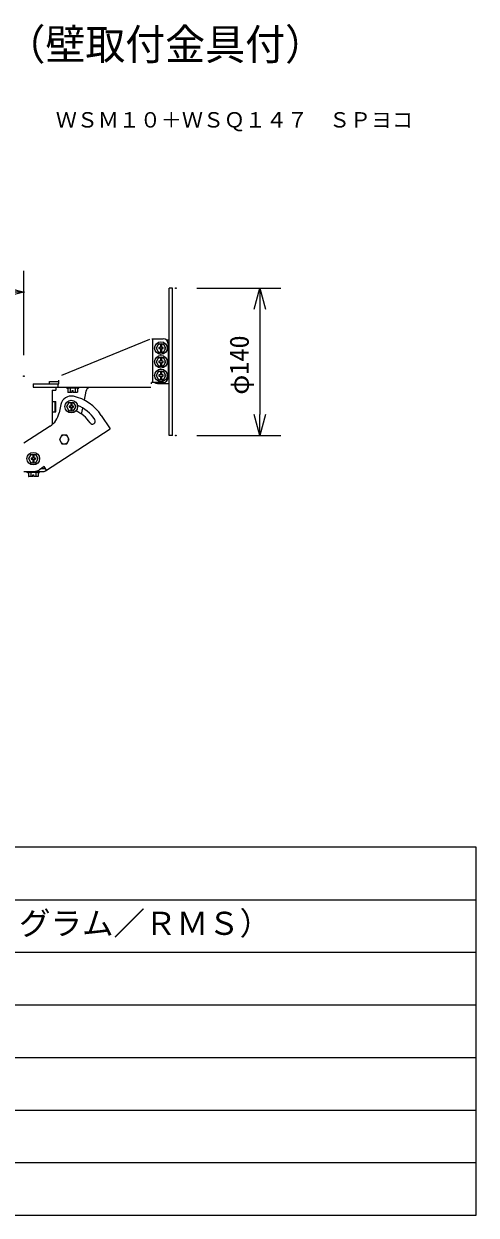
# Model space of a CAD drawing. Units: millimetres, scale not verified. Extents: x -62 to 63, y -56 to 57.
# Drawn here: x 19.5 to 62.5, y -56.5 to 56.8 of the extents above; entities that cross this region are included whole.
import ezdxf
from ezdxf.enums import TextEntityAlignment as Align

# ---------------------------------------------------------------- set-up
doc = ezdxf.new("R2010")
doc.units = ezdxf.units.MM
doc.header["$LTSCALE"] = 0.125
doc.header["$PDMODE"] = 32
doc.header["$PDSIZE"] = 0.0625
for name, color, linetype, lineweight in [('0-0_0', 7, 'Continuous', 25), ('0-1_WAKU', 1, 'Continuous', 18), ('0-4_GAIKEI', 1, 'Continuous', 18), ('0-5_SUNPO', 7, 'Continuous', 25)]:
    doc.layers.add(name, color=color, linetype=linetype, lineweight=lineweight)
for name, color, linetype in [('0-2_MOJI1', 7, 'Continuous'), ('0-3_TOUROKU', 7, 'Continuous'), ('0-6_DEFPOINTS', 7, 'Continuous')]:
    doc.layers.add(name, color=color, linetype=linetype)
doc.styles.add('ＭＳ ゴシック', font='')
doc.styles.get('ＭＳ ゴシック').set_extended_font_data('MS Gothic')

# ---------------------------------------------------------------- blocks, each defined once
blk = doc.blocks.new('_OPEN30')
at = {"layer": '0-0_0'}
blk.add_line((0, 0), (-1, 0), dxfattribs=at)
blk.add_lwpolyline([(-1, 0.26795), (0, 0), (-1, -0.26795)], dxfattribs=at)
blk = doc.blocks.new('D8')
at = {"layer": '0-5_SUNPO'}
for p, q in [((35.5895, 29.5977), (43.5895, 29.5977)), ((41.5895, 27.5977), (41.5895, 17.5977)), ((35.5895, 15.5977), (43.5895, 15.5977))]:
    blk.add_line(p, q, dxfattribs=at)
at = {"layer": '0-6_DEFPOINTS'}
for p in [(33.5895, 29.5977), (33.5895, 15.5977), (41.5895, 15.5977)]:
    blk.add_point(p, dxfattribs=at)
at = {"layer": '0-5_SUNPO', "xscale": 2, "yscale": 2}
for p, rotation in [((41.5895, 29.5977), 90), ((41.5895, 15.5977), 270)]:
    blk.add_blockref('_OPEN30', p, dxfattribs=dict(at, rotation=rotation))
at = {"layer": '0-5_SUNPO', "style": 'ＭＳ ゴシック'}
blk.add_text('φ140', height=1.833, rotation=90, dxfattribs=at).set_placement((41.0895, 19.4727), align=Align.BOTTOM_LEFT)
blk = doc.blocks.new('D5')
at = {"layer": '0-5_SUNPO'}
for p, q in [((2.9271, 23.235), (2.9271, 31.235)), ((19.1271, 23.235), (19.1271, 31.235)), ((4.9271, 29.235), (17.1271, 29.235))]:
    blk.add_line(p, q, dxfattribs=at)
at = {"layer": '0-6_DEFPOINTS'}
for p in [(19.1271, 29.235), (2.9271, 21.235), (19.1271, 21.235)]:
    blk.add_point(p, dxfattribs=at)
at = {"layer": '0-5_SUNPO', "xscale": 2, "yscale": 2, "rotation": 180}
blk.add_blockref('_OPEN30', (2.9271, 29.235), dxfattribs=at)
at = {"layer": '0-5_SUNPO', "xscale": 2, "yscale": 2}
blk.add_blockref('_OPEN30', (19.1271, 29.235), dxfattribs=at)
at = {"layer": '0-5_SUNPO', "style": 'ＭＳ ゴシック'}
blk.add_text('162', height=1.833, dxfattribs=at).set_placement((9.1521, 29.735), align=Align.BOTTOM_LEFT)

msp = doc.modelspace()

# ---------------------------------------------------------------- linework, layer by layer
at = {"layer": '0-1_WAKU', "color": 4}
for p, q in [((62.5083, -21.4914), (-62.4917, -21.4914)), ((62.5083, -56.4914), (62.5083, -21.4914)), ((-62.4917, -56.4914), (62.5083, -56.4914))]:
    msp.add_line(p, q, dxfattribs=at)
at = {"layer": '0-1_WAKU'}
for p, q in [((-62.4917, -26.4914), (62.5083, -26.4914)), ((-62.4917, -31.4914), (62.5083, -31.4914)), ((-62.4917, -36.4914), (62.5083, -36.4914)), ((-62.4917, -41.4914), (62.5083, -41.4914)), ((-62.4917, -46.4914), (62.5083, -46.4914)), ((-62.4917, -51.4914), (62.5083, -51.4914))]:
    msp.add_line(p, q, dxfattribs=at)
at = {"layer": '0-4_GAIKEI', "color": 7}
for p, q in [((33.2903, 17.6688), (33.2903, 31.6688)), ((33.6103, 31.6688), (33.2903, 31.6688)), ((33.6103, 17.6688), (33.6103, 31.6688)), ((23.0927, 23.3845), (31.4515, 26.823)), ((31.632, 26.8588), (32.7103, 26.8588)), ((31.7103, 26.8588), (31.7103, 22.7088)), ((33.2903, 26.7188), (33.0565, 26.7188)), ((33.2103, 26.3588), (33.2103, 23.2088)), ((21.9103, 22.8088), (22.7871, 22.8088)), ((21.9103, 22.5788), (21.9103, 22.8088)), ((22.7871, 22.5788), (22.7871, 22.9203)), ((32.7103, 22.7088), (31.6131, 22.7088)), ((31.6131, 22.5788), (31.6131, 22.7088)), ((33.2903, 22.8142), (33.2838, 22.8142)), ((33.2838, 18.9494), (33.2838, 22.8142)), ((20.3603, 22.5788), (22.7871, 22.5788)), ((20.3603, 22.5788), (20.3603, 22.2588)), ((20.3603, 22.2588), (31.5384, 22.2588)), ((22.1703, 21.9788), (22.5203, 21.9788)), ((22.1703, 21.9788), (22.1703, 18.7097)), ((22.5203, 22.2588), (22.5203, 21.9788)), ((22.745, 22.2588), (22.745, 22.5788)), ((25.2288, 21.014), (25.4103, 21.8678)), ((25.4103, 21.8678), (25.4103, 21.9045)), ((25.4982, 22.1166), (25.6125, 22.2309)), ((32.1703, 22.6188), (33.2838, 22.6188)), ((22.9975, 20.6168), (22.8258, 19.8088)), ((26.8327, 19.5663), (27.666, 18.2831)), ((21.9587, 18.5473), (19.4657, 16.9283)), ((21.5109, 14.2859), (27.666, 18.2831)), ((33.2903, 18.9494), (33.2838, 18.9494)), ((33.6103, 17.6688), (33.2903, 17.6688)), ((19.4603, 14.2488), (21.3856, 14.2488))]:
    msp.add_line(p, q, dxfattribs=at)
at = {"layer": '0-4_GAIKEI'}
for p, q in [((32.2794, 26.3688), (32.0484, 25.9688)), ((32.2794, 26.3688), (32.7413, 26.3688)), ((32.4603, 26.3688), (32.4603, 26.0188)), ((32.5603, 26.3688), (32.5603, 26.0188)), ((32.9722, 25.9688), (32.7413, 26.3688)), ((32.0484, 25.9688), (32.2794, 25.5688)), ((32.2794, 25.0688), (32.0484, 24.6688)), ((32.2794, 25.5688), (32.7413, 25.5688)), ((32.2794, 25.0688), (32.7413, 25.0688)), ((32.4603, 26.0188), (32.3103, 26.0188)), ((32.3103, 26.0188), (32.3103, 25.9188)), ((32.3103, 25.9188), (32.4603, 25.9188)), ((32.4603, 25.9188), (32.4603, 25.5688)), ((32.4603, 25.0688), (32.4603, 24.7188)), ((32.7103, 26.0188), (32.5603, 26.0188)), ((32.5603, 25.9188), (32.7103, 25.9188)), ((32.5603, 25.9188), (32.5603, 25.5688)), ((32.5603, 25.0688), (32.5603, 24.7188)), ((32.7103, 25.9188), (32.7103, 26.0188)), ((32.7413, 25.5688), (32.9722, 25.9688)), ((32.9722, 24.6688), (32.7413, 25.0688)), ((32.0484, 24.6688), (32.2794, 24.2688)), ((32.2794, 24.2688), (32.7413, 24.2688)), ((32.4603, 24.7188), (32.3103, 24.7188)), ((32.3103, 24.7188), (32.3103, 24.6188)), ((32.3103, 24.6188), (32.4603, 24.6188)), ((32.4603, 24.6188), (32.4603, 24.2688)), ((32.7103, 24.7188), (32.5603, 24.7188)), ((32.5603, 24.6188), (32.7103, 24.6188)), ((32.5603, 24.6188), (32.5603, 24.2688)), ((32.7103, 24.6188), (32.7103, 24.7188)), ((32.7413, 24.2688), (32.9722, 24.6688)), ((32.2794, 23.7688), (32.0484, 23.3688)), ((32.0484, 23.3688), (32.2794, 22.9688)), ((32.2794, 23.7688), (32.7413, 23.7688)), ((32.2794, 22.9688), (32.7413, 22.9688)), ((32.4603, 23.4188), (32.3103, 23.4188)), ((32.3103, 23.4188), (32.3103, 23.3188)), ((32.3103, 23.3188), (32.4603, 23.3188)), ((32.4603, 23.7688), (32.4603, 23.4188)), ((32.4603, 23.3188), (32.4603, 22.9688)), ((32.5603, 23.7688), (32.5603, 23.4188)), ((32.7103, 23.4188), (32.5603, 23.4188)), ((32.5603, 23.3188), (32.7103, 23.3188)), ((32.5603, 23.3188), (32.5603, 22.9688)), ((32.7103, 23.3188), (32.7103, 23.4188)), ((32.9722, 23.3688), (32.7413, 23.7688)), ((32.7413, 22.9688), (32.9722, 23.3688)), ((23.5103, 22.2588), (23.5103, 22.1888)), ((23.5103, 22.1888), (24.7103, 22.1888)), ((23.6484, 22.099), (23.5103, 22.1888)), ((23.6484, 22.099), (23.6484, 21.777)), ((23.6484, 21.777), (23.6984, 21.7588)), ((24.0603, 21.7588), (23.6985, 21.7588)), ((23.8794, 22.099), (23.8794, 21.777)), ((24.0603, 21.9388), (24.1603, 21.9388)), ((24.0603, 21.7588), (24.0603, 21.9388)), ((24.1603, 21.7588), (24.1603, 21.9388)), ((24.5222, 21.7588), (24.1603, 21.7588)), ((24.3413, 22.099), (24.3413, 21.777)), ((24.5722, 21.777), (24.5222, 21.7588)), ((24.5722, 22.099), (24.7103, 22.1888)), ((24.5722, 22.099), (24.5722, 21.777)), ((24.7103, 22.2588), (24.7103, 22.1888)), ((22.1703, 20.9088), (22.5203, 20.9088)), ((22.4003, 20.9088), (22.4003, 19.9088)), ((22.5203, 19.9088), (22.5203, 20.9088)), ((23.7447, 20.8088), (23.5138, 20.4088)), ((23.5138, 20.4088), (23.7447, 20.0088)), ((23.7447, 20.8088), (24.2066, 20.8088)), ((23.9256, 20.4588), (23.7756, 20.4588)), ((23.7756, 20.4588), (23.7756, 20.3588)), ((23.9256, 20.8088), (23.9256, 20.4588)), ((24.0256, 20.8088), (24.0256, 20.4588)), ((24.1756, 20.4588), (24.0256, 20.4588)), ((24.1756, 20.3588), (24.1756, 20.4588)), ((24.4375, 20.4088), (24.2066, 20.8088)), ((24.2066, 20.0088), (24.4375, 20.4088)), ((22.1703, 19.9088), (22.5203, 19.9088)), ((23.7447, 20.0088), (24.2066, 20.0088)), ((23.7756, 20.3588), (23.9256, 20.3588)), ((23.9256, 20.3588), (23.9256, 20.0088)), ((24.0256, 20.3588), (24.1756, 20.3588)), ((24.0256, 20.3588), (24.0256, 20.0088)), ((24.9495, 19.6998), (25.07, 20.2667)), ((23.0794, 17.6788), (22.8484, 17.2788)), ((22.8484, 17.2788), (23.0794, 16.8788)), ((23.5413, 17.6788), (23.0794, 17.6788)), ((23.7722, 17.2788), (23.5413, 17.6788)), ((23.5413, 16.8788), (23.7722, 17.2788)), ((23.0794, 16.8788), (23.5413, 16.8788)), ((20.1294, 15.8588), (19.8984, 15.4588)), ((19.8984, 15.4588), (20.1294, 15.0588)), ((20.1294, 15.8588), (20.5913, 15.8588)), ((20.1294, 15.0588), (20.5913, 15.0588)), ((20.3103, 15.5088), (20.1603, 15.5088)), ((20.1603, 15.5088), (20.1603, 15.4088)), ((20.1603, 15.4088), (20.3103, 15.4088)), ((20.3103, 15.8588), (20.3103, 15.5088)), ((20.3103, 15.4088), (20.3103, 15.0588)), ((20.4103, 15.8588), (20.4103, 15.5088)), ((20.5603, 15.5088), (20.4103, 15.5088)), ((20.4103, 15.4088), (20.5603, 15.4088)), ((20.4103, 15.4088), (20.4103, 15.0588)), ((20.5603, 15.4088), (20.5603, 15.5088)), ((20.8222, 15.4588), (20.5913, 15.8588)), ((20.5913, 15.0588), (20.8222, 15.4588)), ((19.7603, 14.2488), (19.7603, 14.1788)), ((19.7603, 14.1788), (20.9603, 14.1788)), ((19.8984, 14.089), (19.7603, 14.1788)), ((19.8984, 14.089), (19.8984, 13.767)), ((19.8984, 13.767), (19.9484, 13.7488)), ((20.3103, 13.7488), (19.9485, 13.7488)), ((20.1294, 14.089), (20.1294, 13.767)), ((20.3103, 13.9288), (20.4103, 13.9288)), ((20.3103, 13.7488), (20.3103, 13.9288)), ((20.4103, 13.7488), (20.4103, 13.9288)), ((20.7722, 13.7488), (20.4103, 13.7488)), ((20.5913, 14.089), (20.5913, 13.767)), ((20.8222, 13.767), (20.7722, 13.7488)), ((20.8222, 14.089), (20.9603, 14.1788)), ((20.8222, 14.089), (20.8222, 13.767)), ((20.9603, 14.2488), (20.9603, 14.1788)), ((21.4098, 14.6972), (20.9677, 14.4101)), ((21.3856, 14.4788), (21.0735, 14.4788)), ((21.5023, 14.5546), (21.3856, 14.4788)), ((21.6276, 14.3617), (21.4098, 14.6972))]:
    msp.add_line(p, q, dxfattribs=at)
for centre in [(32.5103, 25.9688), (32.5103, 24.6688), (32.5103, 23.3688), (23.9756, 20.4088), (20.3603, 15.4588)]:
    msp.add_circle(centre, 0.6, dxfattribs=at)
for centre, radius, start, end in [((32.5103, 25.9688), 0.4119, 163.79475, 196.20525), ((32.5103, 25.9688), 0.4119, 103.79475, 136.20525), ((32.5103, 25.9688), 0.4119, 43.79475, 76.20525), ((32.5103, 25.9688), 0.4119, 343.79475, 16.20525), ((32.5103, 25.9688), 0.4119, 223.79475, 256.20525), ((32.5103, 24.6688), 0.4119, 103.79475, 136.20525), ((32.5103, 25.9688), 0.4119, 283.79475, 316.20525), ((32.5103, 24.6688), 0.4119, 43.79475, 76.20525), ((32.5103, 24.6688), 0.4119, 163.79475, 196.20525), ((32.5103, 24.6688), 0.4119, 223.79475, 256.20525), ((32.5103, 24.6688), 0.4119, 283.79475, 316.20525), ((32.5103, 24.6688), 0.4119, 343.79475, 16.20525), ((32.5103, 23.3688), 0.4119, 163.79475, 196.20525), ((32.5103, 23.3688), 0.4119, 103.79475, 136.20525), ((32.5103, 23.3688), 0.4119, 223.79475, 256.20525), ((32.5103, 23.3688), 0.4119, 43.79475, 76.20525), ((32.5103, 23.3688), 0.4119, 283.79475, 316.20525), ((32.5103, 23.3688), 0.4119, 343.79475, 16.20525), ((23.9756, 20.4088), 0.4119, 163.79475, 196.20525), ((23.9756, 20.4088), 0.4119, 103.79475, 136.20525), ((23.9756, 20.4088), 0.4119, 43.79475, 76.20525), ((23.9756, 20.4088), 0.4119, 343.79475, 16.20525), ((23.9756, 20.4088), 0.4119, 223.79475, 256.20525), ((23.9756, 20.4088), 0.4119, 283.79475, 316.20525), ((23.3103, 17.2788), 0.4119, 163.79475, 196.20525), ((23.3103, 17.2788), 0.4119, 103.79475, 136.20525), ((23.3103, 17.2788), 0.4119, 43.79475, 76.20525), ((23.3103, 17.2788), 0.4119, 343.79475, 16.20525), ((23.3103, 17.2788), 0.4119, 223.79475, 256.20525), ((23.3103, 17.2788), 0.4119, 283.79475, 316.20525), ((20.3603, 15.4588), 0.4119, 163.79475, 196.20525), ((20.3603, 15.4588), 0.4119, 103.79475, 136.20525), ((20.3603, 15.4588), 0.4119, 223.79475, 256.20525), ((20.3603, 15.4588), 0.4119, 43.79475, 76.20525), ((20.3603, 15.4588), 0.4119, 283.79475, 316.20525), ((20.3603, 15.4588), 0.4119, 343.79475, 16.20525), ((20.4231, 15.2488), 1, 270, 303)]:
    msp.add_arc(centre, radius, start, end, dxfattribs=at)
at = {"layer": '0-4_GAIKEI', "color": 7}
for centre, radius, start, end in [((32.7103, 26.3588), 0.5, 0, 90), ((32.1703, 23.1188), 0.5, 235.2487, 270), ((32.7103, 23.2088), 0.5, 270, 0), ((25.7103, 21.9045), 0.3, 135, 180), ((25.4003, 22.443), 0.3, 315, 322.01439), ((23.9756, 20.4088), 1, 78, 168), ((23.3103, 17.2788), 4.2, 33, 78), ((23.3103, 17.2788), 3.475, 33, 68.91664), ((20.8695, 20.2246), 2, 303, 348), ((23.3103, 17.2788), 2.925, 33, 68.20107), ((25.9941, 19.0216), 0.275, 213, 33), ((21.3856, 14.4788), 0.23, 270, 303)]:
    msp.add_arc(centre, radius, start, end, dxfattribs=at)

# ---------------------------------------------------------------- block references
at = {"layer": '0-5_SUNPO'}
for name in ['D5', 'D8']:
    msp.add_blockref(name, (0.3333, 2.0711), dxfattribs=at)

# ---------------------------------------------------------------- texts
at = {"layer": '0-2_MOJI1', "style": 'ＭＳ ゴシック', "width": 0.95}
msp.add_text('１２ｃｍ\u3000コーン形スピーカー（壁取付金具付）', height=2.933, dxfattribs=at).set_placement((-35.4917, 52.5086), align=Align.BOTTOM_LEFT)
at = {"layer": '0-2_MOJI1', "style": 'ＭＳ ゴシック'}
msp.add_text('１２０Ｗ／６０Ｗ（連続プログラム／ＲＭＳ）', height=2.199, dxfattribs=at).set_placement((-19.9917, -30.4914), align=Align.BOTTOM_LEFT)
at = {"layer": '0-3_TOUROKU', "style": 'ＭＳ ゴシック'}
msp.add_text('ＷＳＭ１０＋ＷＳＱ１４７\u3000ＳＰヨコ', height=1.466, dxfattribs=at).set_placement((22.5082, 46.5086), align=Align.BOTTOM_LEFT)

doc.saveas('drawing.dxf')
